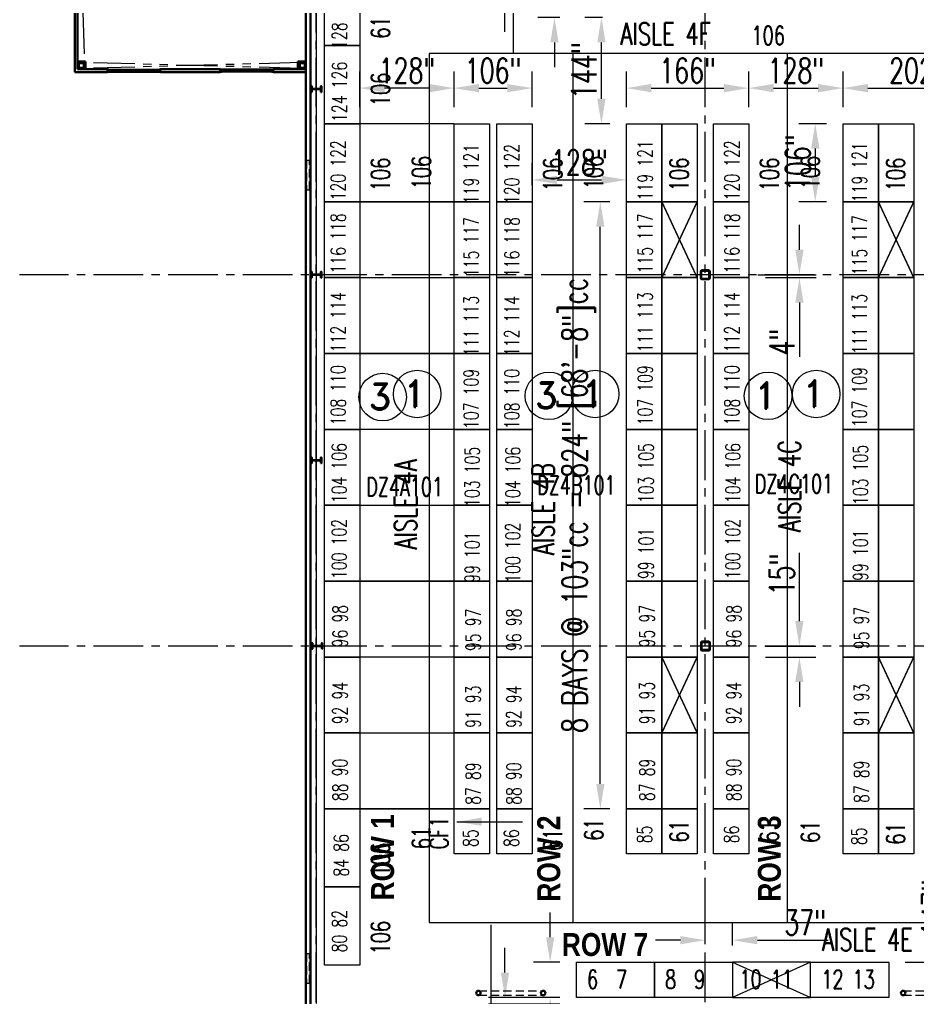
# Model space of a CAD drawing. Header units: inches. Extents: x -1028 to 37906, y -2339 to 19896.
# Drawn here: x 1014 to 2233, y 2025 to 3352 of the extents above; entities that cross this region are included whole.
import ezdxf
from ezdxf.enums import TextEntityAlignment as Align

# ---------------------------------------------------------------- set-up
doc = ezdxf.new("R2010")
doc.units = ezdxf.units.IN
doc.header["$LTSCALE"] = 90
doc.header["$MEASUREMENT"] = 0
for name, pattern in [('CENTER2', [1.125, 0.75, -0.125, 0.125, -0.125]), ('HIDDEN', [0.375, 0.25, -0.125]), ('HIDDEN2', [0.1875, 0.125, -0.0625]), ('PHANTOM2', [1.25, 0.625, -0.125, 0.125, -0.125, 0.125, -0.125])]:
    doc.linetypes.add(name, pattern=pattern)
for name, color, linetype in [('FDIM', 2, 'Continuous'), ('HIDDENL', 94, 'HIDDEN'), ('RACKING', 5, 'Continuous'), ('TXT06', 7, 'Continuous')]:
    doc.layers.add(name, color=color, linetype=linetype)
for name, color, linetype, lineweight in [('X02461AFP1$0$UCB', 1, 'Continuous', 25), ('X02461AFP1$0$UCENTER', 9, 'CENTER2', 13), ('X02461AFP1$0$UCOLS', 6, 'Continuous', 40), ('X02461AFP1$0$UFACCESS', 2, 'HIDDEN2', 25), ('X02461AFP1$0$UGP1', 6, 'Continuous', 40), ('X02461AFP1$0$UGP2', 2, 'HIDDEN2', 25), ('X02461AFP1$0$UWI1', 6, 'Continuous', 40), ('X02461AFP1$0$UWIN_GL', 2, 'Continuous', 25), ('X02461AFP1$0$UWINJ', 4, 'Continuous', 25), ('X02461AFP1$0$UWS1', 6, 'Continuous', 40), ('X02461AFP1$0$UXBRACE', 2, 'PHANTOM2', 25)]:
    doc.layers.add(name, color=color, linetype=linetype, lineweight=lineweight)
doc.styles.add('2thirds', font='romans.shx', dxfattribs={"width": 0.7})
doc.styles.add('TXT06', font='ROMAND', dxfattribs={"bigfont": 'SPECIAL'})
doc.styles.add('TXT10', font='ROMANS', dxfattribs={"bigfont": 'SPECIAL'})
doc.dimstyles.new('2tfrac16', dxfattribs={"dimscale": 360, "dimtxt": 0.0938, "dimasz": 0.0938, "dimexe": 0.0625, "dimexo": 0.0625, "dimgap": 0.01, "dimtad": 1, "dimdec": 4, "dimzin": 1, "dimdsep": 46, "dimlunit": 5, "dimtxsty": '2thirds', "dimcen": 0.09, "dimclrd": 256, "dimclre": 256, "dimclrt": 256, "dimadec": 0, "dimazin": 0, "dimtfac": 0.75, "dimtdec": 4, "dimtofl": 0, "dimtmove": 0, "dimatfit": 0, "dimfxl": 1, "dimfrac": 2, "dimtolj": 1, "dimtzin": 0, "dimarcsym": 0})
doc.dimstyles.new('Copy of 2tfrac16 FEET', dxfattribs={"dimscale": 360, "dimtxt": 0.0938, "dimasz": 0.0938, "dimexe": 0.0625, "dimexo": 0.0625, "dimgap": 0.01, "dimtad": 1, "dimdec": 4, "dimzin": 1, "dimdsep": 46, "dimlunit": 5, "dimtxsty": '2thirds', "dimcen": 0.09, "dimclrd": 256, "dimclre": 256, "dimclrt": 256, "dimadec": 0, "dimazin": 0, "dimtfac": 0.75, "dimtdec": 4, "dimtofl": 0, "dimtmove": 0, "dimatfit": 0, "dimfxl": 1, "dimfrac": 2, "dimtolj": 1, "dimtzin": 0, "dimarcsym": 0})

# ---------------------------------------------------------------- blocks, each defined once
blk = doc.blocks.new('*D111')
at = {"layer": 'Defpoints', "color": 0}
for p in [(1770, 2025), (2194, 2025), (1770, 1738.3)]:
    blk.add_point(p, dxfattribs=at)
at = {"layer": 'FDIM', "lineweight": -2}
for p, q in [((1770, 2002.5), (1770, 1715.8)), ((2194, 2002.5), (2194, 1715.8)), ((2160.2, 1738.3), (1803.7, 1738.3))]:
    blk.add_line(p, q, dxfattribs=at)
at = {"layer": 'FDIM'}
for points in [[(1803.7, 1743.9), (1803.7, 1732.6), (1770, 1738.3)], [(2160.2, 1743.9), (2160.2, 1732.6), (2194, 1738.3)]]:
    blk.add_solid(points, dxfattribs=at)
at = {"layer": 'FDIM', "insert": (1982, 1824.7), "char_height": 33.768, "attachment_point": 5, "style": '2thirds'}
blk.add_mtext('\\A1;3 BAYS @ 106"cc +\\P1 TUNNEL @ 106"cc\\P= 424"cc', dxfattribs=at)
blk = doc.blocks.new('*D162')
at = {"layer": 'Defpoints', "color": 0}
for p in [(2334, 3259.3), (2132, 3211), (2334, 3211)]:
    blk.add_point(p, dxfattribs=at)
at = {"layer": 'FDIM', "lineweight": -2}
for p, q in [((2132, 3233.5), (2132, 3281.8)), ((2334, 3233.5), (2334, 3281.8)), ((2165.7, 3259.3), (2300.2, 3259.3))]:
    blk.add_line(p, q, dxfattribs=at)
at = {"layer": 'FDIM'}
for points in [[(2165.7, 3264.9), (2165.7, 3253.6), (2132, 3259.3)], [(2300.2, 3264.9), (2300.2, 3253.6), (2334, 3259.3)]]:
    blk.add_solid(points, dxfattribs=at)
at = {"layer": 'FDIM', "insert": (2233, 3283), "char_height": 33.77, "attachment_point": 5, "style": '2thirds'}
blk.add_mtext('\\A1;202"', dxfattribs=at)
blk = doc.blocks.new('*D161')
at = {"layer": 'Defpoints', "color": 0}
for p in [(2132, 3259.3), (2004, 3211), (2132, 3211)]:
    blk.add_point(p, dxfattribs=at)
at = {"layer": 'FDIM', "lineweight": -2}
for p, q in [((2004, 3233.5), (2004, 3281.8)), ((2132, 3233.5), (2132, 3281.8)), ((2037.7, 3259.3), (2098.2, 3259.3))]:
    blk.add_line(p, q, dxfattribs=at)
at = {"layer": 'FDIM'}
for points in [[(2037.7, 3264.9), (2037.7, 3253.6), (2004, 3259.3)], [(2098.2, 3264.9), (2098.2, 3253.6), (2132, 3259.3)]]:
    blk.add_solid(points, dxfattribs=at)
at = {"layer": 'FDIM', "insert": (2068, 3283), "char_height": 33.77, "attachment_point": 5, "style": '2thirds'}
blk.add_mtext('\\A1;128"', dxfattribs=at)
blk = doc.blocks.new('*D160')
at = {"layer": 'Defpoints', "color": 0}
for p in [(1476, 3259.3), (1476, 3211), (1604, 3211)]:
    blk.add_point(p, dxfattribs=at)
at = {"layer": 'FDIM', "lineweight": -2}
for p, q in [((1476, 3233.5), (1476, 3281.8)), ((1604, 3233.5), (1604, 3281.8)), ((1570.2, 3259.3), (1509.7, 3259.3))]:
    blk.add_line(p, q, dxfattribs=at)
at = {"layer": 'FDIM'}
for points in [[(1509.7, 3264.9), (1509.7, 3253.6), (1476, 3259.3)], [(1570.2, 3264.9), (1570.2, 3253.6), (1604, 3259.3)]]:
    blk.add_solid(points, dxfattribs=at)
at = {"layer": 'FDIM', "insert": (1540, 3283), "char_height": 33.77, "attachment_point": 5, "style": '2thirds'}
blk.add_mtext('\\A1;128"', dxfattribs=at)
blk = doc.blocks.new('*D159')
at = {"layer": 'Defpoints', "color": 0}
for p in [(1710, 3259.3), (1604, 3211), (1710, 3211)]:
    blk.add_point(p, dxfattribs=at)
at = {"layer": 'FDIM', "lineweight": -2}
for p, q in [((1604, 3233.5), (1604, 3281.8)), ((1710, 3233.5), (1710, 3281.8)), ((1637.7, 3259.3), (1676.2, 3259.3))]:
    blk.add_line(p, q, dxfattribs=at)
at = {"layer": 'FDIM'}
for points in [[(1637.7, 3264.9), (1637.7, 3253.6), (1604, 3259.3)], [(1676.2, 3264.9), (1676.2, 3253.6), (1710, 3259.3)]]:
    blk.add_solid(points, dxfattribs=at)
at = {"layer": 'FDIM', "insert": (1657, 3283), "char_height": 33.77, "attachment_point": 5, "style": '2thirds'}
blk.add_mtext('\\A1;106"', dxfattribs=at)
blk = doc.blocks.new('*D158')
at = {"layer": 'Defpoints', "color": 0}
for p in [(2004, 3259.3), (1838, 3211), (2004, 3211)]:
    blk.add_point(p, dxfattribs=at)
at = {"layer": 'FDIM', "lineweight": -2}
for p, q in [((1838, 3233.5), (1838, 3281.8)), ((2004, 3233.5), (2004, 3281.8)), ((1871.7, 3259.3), (1970.2, 3259.3))]:
    blk.add_line(p, q, dxfattribs=at)
at = {"layer": 'FDIM'}
for points in [[(1871.7, 3264.9), (1871.7, 3253.6), (1838, 3259.3)], [(1970.2, 3264.9), (1970.2, 3253.6), (2004, 3259.3)]]:
    blk.add_solid(points, dxfattribs=at)
at = {"layer": 'FDIM', "insert": (1921, 3283), "char_height": 33.77, "attachment_point": 5, "style": '2thirds'}
blk.add_mtext('\\A1;166"', dxfattribs=at)
blk = doc.blocks.new('*D157')
at = {"layer": 'Defpoints', "color": 0}
for p in [(2132, 3211), (2094.3, 3105), (2132, 3105)]:
    blk.add_point(p, dxfattribs=at)
at = {"layer": 'FDIM', "lineweight": -2}
for p, q in [((2109.5, 3211), (2071.8, 3211)), ((2094.3, 3177.2), (2094.3, 3138.8)), ((2109.5, 3105), (2071.8, 3105))]:
    blk.add_line(p, q, dxfattribs=at)
at = {"layer": 'FDIM'}
for points in [[(2088.7, 3177.2), (2100, 3177.2), (2094.3, 3211)], [(2088.7, 3138.8), (2100, 3138.8), (2094.3, 3105)]]:
    blk.add_solid(points, dxfattribs=at)
at = {"layer": 'FDIM', "insert": (2070.6, 3158), "char_height": 33.77, "attachment_point": 5, "rotation": 90, "style": '2thirds'}
blk.add_mtext('\\A1;106"', dxfattribs=at)
blk = doc.blocks.new('BAY')
blk.add_lwpolyline([(1, 1), (1, 0), (0, 0), (0, 1)], close=True)
blk = doc.blocks.new('*D166')
at = {"layer": 'Defpoints', "color": 0}
for p in [(2279.3, 2220), (2334, 2220), (2194, 2073)]:
    blk.add_point(p, dxfattribs=at)
at = {"layer": 'FDIM', "lineweight": -2}
for p, q in [((2311.5, 2220), (2256.8, 2220)), ((2279.3, 2106.7), (2279.3, 2186.2)), ((2216.5, 2073), (2301.8, 2073))]:
    blk.add_line(p, q, dxfattribs=at)
at = {"layer": 'FDIM'}
for points in [[(2273.7, 2186.2), (2285, 2186.2), (2279.3, 2220)], [(2273.7, 2106.7), (2285, 2106.7), (2279.3, 2073)]]:
    blk.add_solid(points, dxfattribs=at)
at = {"layer": 'FDIM', "insert": (2255.6, 2146.5), "char_height": 33.77, "attachment_point": 5, "rotation": 90, "style": '2thirds'}
blk.add_mtext('\\A1;147"', dxfattribs=at)
blk = doc.blocks.new('*D165')
at = {"layer": 'Defpoints', "color": 0}
for p in [(1982, 2102.7), (1945, 2077.4), (1982, 2073)]:
    blk.add_point(p, dxfattribs=at)
at = {"layer": 'FDIM', "lineweight": -2}
for p, q in [((1945, 2099.9), (1945, 2125.2)), ((1982, 2095.5), (1982, 2125.2)), ((1911.2, 2102.7), (1877.4, 2102.7)), ((2015.7, 2102.7), (2111.9, 2102.7))]:
    blk.add_line(p, q, dxfattribs=at)
at = {"layer": 'FDIM'}
for points in [[(1911.2, 2108.3), (1911.2, 2097.1), (1945, 2102.7)], [(2015.7, 2108.3), (2015.7, 2097.1), (1982, 2102.7)]]:
    blk.add_solid(points, dxfattribs=at)
at = {"layer": 'FDIM', "insert": (2080.7, 2126.4), "char_height": 33.77, "attachment_point": 5, "style": '2thirds'}
blk.add_mtext('\\A1;37"', dxfattribs=at)
blk = doc.blocks.new('*D164')
at = {"layer": 'Defpoints', "color": 0}
for p in [(1770, 2073), (1734.4, 2025), (1770, 2025)]:
    blk.add_point(p, dxfattribs=at)
at = {"layer": 'FDIM', "lineweight": -2}
for p, q in [((1734.4, 2106.7), (1734.4, 2140.5)), ((1747.5, 2073), (1711.9, 2073)), ((1747.5, 2025), (1711.9, 2025)), ((1734.4, 1991.2), (1734.4, 1895.1))]:
    blk.add_line(p, q, dxfattribs=at)
at = {"layer": 'FDIM'}
for points in [[(1728.8, 2106.7), (1740, 2106.7), (1734.4, 2073)], [(1728.8, 1991.2), (1740, 1991.2), (1734.4, 2025)]]:
    blk.add_solid(points, dxfattribs=at)
at = {"layer": 'FDIM', "insert": (1710.7, 1926.3), "char_height": 33.77, "attachment_point": 5, "rotation": 90, "style": '2thirds'}
blk.add_mtext('\\A1;48"', dxfattribs=at)
blk = doc.blocks.new('*D163')
at = {"layer": 'Defpoints', "color": 0}
for p in [(1770, 2025), (1673.1, 2016), (1770, 2016)]:
    blk.add_point(p, dxfattribs=at)
at = {"layer": 'FDIM', "lineweight": -2}
for p, q in [((1673.1, 2058.7), (1673.1, 2092.5)), ((1747.5, 2025), (1650.6, 2025)), ((1747.5, 2016), (1650.6, 2016)), ((1673.1, 1982.2), (1673.1, 1908.6))]:
    blk.add_line(p, q, dxfattribs=at)
at = {"layer": 'FDIM'}
for points in [[(1667.5, 2058.7), (1678.7, 2058.7), (1673.1, 2025)], [(1667.5, 1982.2), (1678.7, 1982.2), (1673.1, 2016)]]:
    blk.add_solid(points, dxfattribs=at)
at = {"layer": 'FDIM', "insert": (1649.4, 1928.5), "char_height": 33.77, "attachment_point": 5, "rotation": 90, "style": '2thirds'}
blk.add_mtext('\\A1;9"', dxfattribs=at)
blk = doc.blocks.new('TUNN')
for p, q in [((0, 0), (1, 1)), ((1, 0), (0, 1))]:
    blk.add_line(p, q)
blk.add_lwpolyline([(1, 0), (0, 0), (0, 1), (1, 1)], close=True)
blk = doc.blocks.new('*D167')
at = {"layer": 'Defpoints', "color": 0}
for p in [(2004, 2502), (2072.7, 2502), (2004, 2487)]:
    blk.add_point(p, dxfattribs=at)
at = {"layer": 'FDIM', "lineweight": -2}
for p, q in [((2072.7, 2535.8), (2072.7, 2628.5)), ((2026.5, 2502), (2095.2, 2502)), ((2026.5, 2487), (2095.2, 2487)), ((2072.7, 2453.2), (2072.7, 2419.5))]:
    blk.add_line(p, q, dxfattribs=at)
at = {"layer": 'FDIM'}
for points in [[(2067.1, 2535.8), (2078.3, 2535.8), (2072.7, 2502)], [(2067.1, 2453.2), (2078.3, 2453.2), (2072.7, 2487)]]:
    blk.add_solid(points, dxfattribs=at)
at = {"layer": 'FDIM', "insert": (2049, 2599), "char_height": 33.77, "attachment_point": 5, "rotation": 90, "style": '2thirds'}
blk.add_mtext('\\A1;15"', dxfattribs=at)
blk = doc.blocks.new('*D171')
at = {"layer": 'Defpoints', "color": 0}
for p in [(1740.2, 3403), (1770, 3403), (1770, 3355)]:
    blk.add_point(p, dxfattribs=at)
at = {"layer": 'FDIM', "lineweight": -2}
for p, q in [((1740.2, 3436.8), (1740.2, 3532.9)), ((1747.5, 3403), (1717.7, 3403)), ((1747.5, 3355), (1717.7, 3355)), ((1740.2, 3321.2), (1740.2, 3287.5))]:
    blk.add_line(p, q, dxfattribs=at)
at = {"layer": 'FDIM'}
for points in [[(1734.6, 3436.8), (1745.9, 3436.8), (1740.2, 3403)], [(1734.6, 3321.2), (1745.9, 3321.2), (1740.2, 3355)]]:
    blk.add_solid(points, dxfattribs=at)
at = {"layer": 'FDIM', "insert": (1716.5, 3501.7), "char_height": 33.77, "attachment_point": 5, "rotation": 90, "style": '2thirds'}
blk.add_mtext('\\A1;48"', dxfattribs=at)
blk = doc.blocks.new('*D172')
at = {"layer": 'Defpoints', "color": 0}
for p in [(1672.5, 3412), (1770, 3412), (1770, 3403)]:
    blk.add_point(p, dxfattribs=at)
at = {"layer": 'FDIM', "lineweight": -2}
for p, q in [((1672.5, 3445.8), (1672.5, 3519.4)), ((1747.5, 3412), (1650, 3412)), ((1747.5, 3403), (1650, 3403)), ((1672.5, 3369.2), (1672.5, 3335.5))]:
    blk.add_line(p, q, dxfattribs=at)
at = {"layer": 'FDIM'}
for points in [[(1666.9, 3445.8), (1678.2, 3445.8), (1672.5, 3412)], [(1666.9, 3369.2), (1678.2, 3369.2), (1672.5, 3403)]]:
    blk.add_solid(points, dxfattribs=at)
at = {"layer": 'FDIM', "insert": (1648.8, 3499.4), "char_height": 33.77, "attachment_point": 5, "rotation": 90, "style": '2thirds'}
blk.add_mtext('\\A1;9"', dxfattribs=at)
blk = doc.blocks.new('*D175')
at = {"layer": 'Defpoints', "color": 0}
for p in [(1838, 3134.7), (1710, 3105), (1838, 3105)]:
    blk.add_point(p, dxfattribs=at)
at = {"layer": 'FDIM', "lineweight": -2}
for p, q in [((1710, 3127.5), (1710, 3157.2)), ((1838, 3127.5), (1838, 3157.2)), ((1743.7, 3134.7), (1804.2, 3134.7))]:
    blk.add_line(p, q, dxfattribs=at)
at = {"layer": 'FDIM'}
for points in [[(1743.7, 3140.3), (1743.7, 3129.1), (1710, 3134.7)], [(1804.2, 3140.3), (1804.2, 3129.1), (1838, 3134.7)]]:
    blk.add_solid(points, dxfattribs=at)
at = {"layer": 'FDIM', "insert": (1774, 3158.4), "char_height": 33.77, "attachment_point": 5, "style": '2thirds'}
blk.add_mtext('\\A1;128"', dxfattribs=at)
blk = doc.blocks.new('*D176')
at = {"layer": 'Defpoints', "color": 0}
for p in [(1804, 3355), (1828, 3355), (1838, 3211)]:
    blk.add_point(p, dxfattribs=at)
at = {"layer": 'FDIM', "lineweight": -2}
for p, q in [((1805.5, 3355), (1781.5, 3355)), ((1804, 3244.8), (1804, 3321.2)), ((1815.5, 3211), (1781.5, 3211))]:
    blk.add_line(p, q, dxfattribs=at)
at = {"layer": 'FDIM'}
for points in [[(1798.3, 3321.2), (1809.6, 3321.2), (1804, 3355)], [(1798.3, 3244.8), (1809.6, 3244.8), (1804, 3211)]]:
    blk.add_solid(points, dxfattribs=at)
at = {"layer": 'FDIM', "insert": (1780.3, 3283), "char_height": 33.77, "attachment_point": 5, "rotation": 90, "style": '2thirds'}
blk.add_mtext('\\A1;144"', dxfattribs=at)
blk = doc.blocks.new('*D179')
at = {"layer": 'Defpoints', "color": 0}
for p in [(1993.6, 3006), (2004, 3002), (2072.8, 3002)]:
    blk.add_point(p, dxfattribs=at)
at = {"layer": 'FDIM', "lineweight": -2}
for p, q in [((2072.8, 3039.8), (2072.8, 3073.5)), ((2016.1, 3006), (2095.3, 3006)), ((2026.5, 3002), (2095.3, 3002)), ((2072.8, 2968.2), (2072.8, 2894.6))]:
    blk.add_line(p, q, dxfattribs=at)
at = {"layer": 'FDIM'}
for points in [[(2067.2, 3039.8), (2078.4, 3039.8), (2072.8, 3006)], [(2067.2, 2968.2), (2078.4, 2968.2), (2072.8, 3002)]]:
    blk.add_solid(points, dxfattribs=at)
at = {"layer": 'FDIM', "insert": (2049.1, 2914.5), "char_height": 33.77, "attachment_point": 5, "rotation": 90, "style": '2thirds'}
blk.add_mtext('\\A1;4"', dxfattribs=at)
blk = doc.blocks.new('*D181')
at = {"layer": 'Defpoints', "color": 0}
for p in [(1802.5, 3105), (1838, 3105), (1838, 2281)]:
    blk.add_point(p, dxfattribs=at)
at = {"layer": 'FDIM', "lineweight": -2}
for p, q in [((1815.5, 3105), (1780, 3105)), ((1802.5, 2314.8), (1802.5, 3071.2)), ((1815.5, 2281), (1780, 2281))]:
    blk.add_line(p, q, dxfattribs=at)
at = {"layer": 'FDIM'}
for points in [[(1796.9, 3071.2), (1808.1, 3071.2), (1802.5, 3105)], [(1796.9, 2314.8), (1808.1, 2314.8), (1802.5, 2281)]]:
    blk.add_solid(points, dxfattribs=at)
at = {"layer": 'FDIM', "insert": (1773.2, 2693), "char_height": 33.768, "attachment_point": 5, "rotation": 90, "style": '2thirds'}
blk.add_mtext('\\A1;8 BAYS @ 103"cc = 824" [68\'-8"]cc', dxfattribs=at)

msp = doc.modelspace()

# ---------------------------------------------------------------- linework, layer by layer
for p, q in [((1684.443463, 3306.098676), (1684.443463, 3552.396728)), ((2394.518892, 3306.115709), (1570.329011, 3306.115709)), ((1570.329011, 3306.115709), (1570.329011, 2127.62856)), ((1765.166125, 3305.815404), (1765.166125, 2126.88876)), ((2056.198414, 3305.739437), (2056.198414, 2126.88876)), ((1570.329011, 2127.62856), (1570.329011, 2126.88876)), ((1570.329011, 2126.88876), (2683.081725, 2126.88876)), ((1783.588948, 2127.316058), (1783.588948, 2127.316058)), ((1653.963695, 2123.625436), (1653.963695, -246.877954))]:
    msp.add_line(p, q)
at = {"layer": 'FDIM'}
for centre in [(1507.009341, 2839.858496), (1553.878371, 2844.041183), (1732.759971, 2841.531766), (1795.564083, 2844.041183), (2030.260414, 2841.531766), (2095.570781, 2844.041183)]:
    msp.add_circle(centre, 32.275812, dxfattribs=at)
at = {"layer": 'HIDDENL', "const_width": 2}
for points in [[(1603.978386, 3210.994952), (1475.978386, 3210.994952)], [(1603.978386, 3104.994952), (1475.978386, 3104.994952)], [(1885.978386, 3001.994952), (1933.978386, 3104.994952)], [(1885.978386, 3104.994952), (1933.978386, 3001.994952)], [(2179.978386, 3104.994952), (2227.978386, 3001.994952)], [(2179.978386, 3001.994952), (2227.978386, 3104.994952)], [(1603.978386, 3001.994952), (1475.978386, 3001.994952)], [(1603.978386, 2898.994952), (1475.978386, 2898.994952)], [(1603.978386, 2795.994952), (1475.978386, 2795.994952)], [(1603.978386, 2692.994952), (1475.978386, 2692.994952)], [(1603.978386, 2589.994952), (1475.978386, 2589.994952)], [(1603.978386, 2486.994952), (1475.978386, 2486.994952)], [(1885.978386, 2486.994952), (1933.978386, 2383.994952)], [(1885.978386, 2383.994952), (1933.978386, 2486.994952)], [(2179.978386, 2486.994952), (2227.978386, 2383.994952)], [(2179.978386, 2383.994952), (2227.978386, 2486.994952)], [(1603.978386, 2383.994952), (1475.978386, 2383.994952)], [(1603.978386, 2280.994952), (1475.978386, 2280.994952)]]:
    msp.add_lwpolyline(points, dxfattribs=at)
at = {"layer": 'X02461AFP1$0$UCB'}
for p, q in [((1416.978386, 3442.72882), (1416.978386, 2016.976874)), ((1416.978386, 3399.743291), (1416.978386, 3293.981311))]:
    msp.add_line(p, q, dxfattribs=at)
at = {"layer": 'X02461AFP1$0$UCENTER'}
for p, q in [((1416.978386, -1727.709065), (1416.978386, 4853.515788)), ((1944.978386, -1727.709065), (1944.978386, 4853.515788)), ((7358.264777, 3005.985913), (1014.154905, 3005.985913)), ((7358.264777, 2501.985913), (1014.154905, 2501.985913))]:
    msp.add_line(p, q, dxfattribs=at)
at = {"layer": 'X02461AFP1$0$UCOLS'}
for points in [[(1100.739637, 3293.981311, -0.4142135624), (1101.989637, 3292.731311), (1101.989637, 3287.231311, -0.4142135624), (1100.739637, 3285.981311), (1095.239637, 3285.981311, -0.4142135624), (1093.989637, 3287.231311), (1093.989637, 3292.731311, -0.4142135624), (1095.239637, 3293.981311)], [(1100.739637, 3293.356311, -0.4142135624), (1101.364637, 3292.731311), (1101.364637, 3287.231311, -0.4142135624), (1100.739637, 3286.606311), (1095.239637, 3286.606311, -0.4142135624), (1094.614637, 3287.231311), (1094.614637, 3292.731311, -0.4142135624), (1095.239637, 3293.356311)], [(1400.728386, 3293.981311, -0.4142135624), (1401.978386, 3292.731311), (1401.978386, 3287.231311, -0.4142135624), (1400.728386, 3285.981311), (1395.228386, 3285.981311, -0.4142135624), (1393.978386, 3287.231311), (1393.978386, 3292.731311, -0.4142135624), (1395.228386, 3293.981311)], [(1400.728386, 3293.356311, -0.4142135624), (1401.353386, 3292.731311), (1401.353386, 3287.231311, -0.4142135624), (1400.728386, 3286.606311), (1395.228386, 3286.606311, -0.4142135624), (1394.603386, 3287.231311), (1394.603386, 3292.731311, -0.4142135624), (1395.228386, 3293.356311)], [(1423.278386, 3253.988413), (1423.808386, 3253.988413), (1423.808386, 3261.983413), (1423.278386, 3261.983413), (1423.278386, 3258.920913, -0.4142135624), (1422.495886, 3258.138413), (1411.460886, 3258.138413, -0.4142135624), (1410.678386, 3258.920913), (1410.678386, 3261.983413), (1410.148386, 3261.983413), (1410.148386, 3253.988413), (1410.678386, 3253.988413), (1410.678386, 3257.050913, -0.4142135624), (1411.460886, 3257.833413), (1422.495886, 3257.833413, -0.4142135624), (1423.278386, 3257.050913)], [(1423.278386, 3001.988413), (1423.808386, 3001.988413), (1423.808386, 3009.983413), (1423.278386, 3009.983413), (1423.278386, 3006.920913, -0.4142135624), (1422.495886, 3006.138413), (1411.460886, 3006.138413, -0.4142135624), (1410.678386, 3006.920913), (1410.678386, 3009.983413), (1410.148386, 3009.983413), (1410.148386, 3001.988413), (1410.678386, 3001.988413), (1410.678386, 3005.050913, -0.4142135624), (1411.460886, 3005.833413), (1422.495886, 3005.833413, -0.4142135624), (1423.278386, 3005.050913)], [(1938.978386, 3001.235913, 0.4142135624), (1940.228386, 2999.985913), (1949.728386, 2999.985913, 0.4142135624), (1950.978386, 3001.235913), (1950.978386, 3010.735913, 0.4142135624), (1949.728386, 3011.985913), (1940.228386, 3011.985913, 0.4142135624), (1938.978386, 3010.735913)], [(1939.603386, 3001.235913, 0.4142135624), (1940.228386, 3000.610913), (1949.728386, 3000.610913, 0.4142135624), (1950.353386, 3001.235913), (1950.353386, 3010.735913, 0.4142135624), (1949.728386, 3011.360913), (1940.228386, 3011.360913, 0.4142135624), (1939.603386, 3010.735913)], [(1423.278386, 2749.988413), (1423.808386, 2749.988413), (1423.808386, 2757.983413), (1423.278386, 2757.983413), (1423.278386, 2754.920913, -0.4142135624), (1422.495886, 2754.138413), (1411.460886, 2754.138413, -0.4142135624), (1410.678386, 2754.920913), (1410.678386, 2757.983413), (1410.148386, 2757.983413), (1410.148386, 2749.988413), (1410.678386, 2749.988413), (1410.678386, 2753.050913, -0.4142135624), (1411.460886, 2753.833413), (1422.495886, 2753.833413, -0.4142135624), (1423.278386, 2753.050913)], [(1424.278386, 2497.988413), (1424.808386, 2497.988413), (1424.808386, 2505.983413), (1424.278386, 2505.983413), (1424.278386, 2502.920913, -0.4142135624), (1423.495886, 2502.138413), (1412.460886, 2502.138413, -0.4142135624), (1411.678386, 2502.920913), (1411.678386, 2505.983413), (1411.148386, 2505.983413), (1411.148386, 2497.988413), (1411.678386, 2497.988413), (1411.678386, 2501.050913, -0.4142135624), (1412.460886, 2501.833413), (1423.495886, 2501.833413, -0.4142135624), (1424.278386, 2501.050913)], [(1939.243504, 2497.235913, 0.4142135624), (1940.493504, 2495.985913), (1949.993504, 2495.985913, 0.4142135624), (1951.243504, 2497.235913), (1951.243504, 2506.735913, 0.4142135624), (1949.993504, 2507.985913), (1940.493504, 2507.985913, 0.4142135624), (1939.243504, 2506.735913)], [(1939.868504, 2497.235913, 0.4142135624), (1940.493504, 2496.610913), (1949.993504, 2496.610913, 0.4142135624), (1950.618504, 2497.235913), (1950.618504, 2506.735913, 0.4142135624), (1949.993504, 2507.360913), (1940.493504, 2507.360913, 0.4142135624), (1939.868504, 2506.735913)]]:
    msp.add_lwpolyline(points, format="xyb", close=True, dxfattribs=at)
at = {"layer": 'X02461AFP1$0$UFACCESS'}
for points in [[(1407.854489, 3121.20432), (1407.854489, 3161.20432), (1403.854489, 3161.20432), (1403.854489, 3121.20432)], [(1407.854489, 2044.298762), (1407.854489, 2084.298762), (1403.854489, 2084.298762), (1403.854489, 2044.298762)]]:
    msp.add_lwpolyline(points, close=True, dxfattribs=at)
at = {"layer": 'X02461AFP1$0$UGP1'}
for centre in [(1636.978386, 2030.97687), (1724.978386, 2030.97687), (2213.603386, 2030.97687)]:
    msp.add_circle(centre, 3, dxfattribs=at)
at = {"layer": 'X02461AFP1$0$UGP2'}
for p, q in [((1636.978386, 2033.97687), (1724.978386, 2033.97687)), ((2213.603386, 2033.97687), (2301.603386, 2033.97687)), ((1636.978386, 2027.97687), (1724.978386, 2027.97687)), ((2213.603386, 2027.97687), (2301.603386, 2027.97687))]:
    msp.add_line(p, q, dxfattribs=at)
at = {"layer": 'X02461AFP1$0$UWI1'}
for p, q in [((1402.978386, 3454.728871), (1402.978386, 3301.716495)), ((1408.978386, 3422.985913), (1408.978386, 2008.976874)), ((1088.989637, 3400.977996), (1088.989637, 3280.985913)), ((1092.989637, 3400.978063), (1092.989637, 3284.985913)), ((1402.978386, -82.644943), (1402.978386, 3339.743265)), ((1088.989635, 3280.985913), (1133.489636, 3280.985913)), ((1092.989635, 3284.985913), (1133.489636, 3284.985913)), ((1133.489636, 3284.985913), (1133.489636, 3280.985913)), ((1205.489636, 3284.985913), (1286.489637, 3284.985913)), ((1205.489636, 3284.985913), (1205.489636, 3280.985913)), ((1205.489636, 3280.985913), (1286.489637, 3280.985913)), ((1286.489637, 3284.985913), (1286.489637, 3280.985913)), ((1358.489637, 3284.985913), (1402.978386, 3284.985913)), ((1358.489637, 3284.985913), (1358.489637, 3280.985913)), ((1358.489637, 3280.985913), (1402.978386, 3280.985913))]:
    msp.add_line(p, q, dxfattribs=at)
at = {"layer": 'X02461AFP1$0$UWIN_GL'}
for p, q in [((1203.239636, 3282.860914), (1135.73961, 3282.860912)), ((1135.73961, 3282.860912), (1135.73961, 3282.485912)), ((1135.73961, 3282.485912), (1203.239636, 3282.485914)), ((1203.239636, 3282.860914), (1203.239636, 3282.485914)), ((1288.739637, 3282.860914), (1288.739637, 3282.485914)), ((1288.739637, 3282.860914), (1356.239663, 3282.860912)), ((1356.239663, 3282.485912), (1288.739637, 3282.485914)), ((1356.239663, 3282.860912), (1356.239663, 3282.485912))]:
    msp.add_line(p, q, dxfattribs=at)
at = {"layer": 'X02461AFP1$0$UWIN_GL', "color": 8, "lineweight": 13}
for p, q in [((1135.73961, 3282.798412), (1203.239636, 3282.798414)), ((1135.73961, 3282.548412), (1203.239636, 3282.548414)), ((1356.239663, 3282.798412), (1288.739637, 3282.798414)), ((1356.239663, 3282.548412), (1288.739637, 3282.548414))]:
    msp.add_line(p, q, dxfattribs=at)
at = {"layer": 'X02461AFP1$0$UWINJ'}
for p, q in [((1135.48961, 3284.985912), (1203.489636, 3284.985913)), ((1135.48961, 3284.110912), (1202.864636, 3284.110914)), ((1135.48961, 3281.860912), (1202.864636, 3281.860914)), ((1135.48961, 3280.985912), (1203.489636, 3280.985914)), ((1356.489663, 3284.985912), (1288.489637, 3284.985913)), ((1356.489663, 3280.985912), (1288.489637, 3280.985914)), ((1356.489663, 3284.110912), (1289.114637, 3284.110914)), ((1356.489663, 3281.860912), (1289.114637, 3281.860914))]:
    msp.add_line(p, q, dxfattribs=at)
for points in [[(1135.48961, 3282.485912), (1135.48961, 3282.860912), (1136.11461, 3282.860912), (1136.11461, 3284.110912), (1135.48961, 3284.110912), (1135.48961, 3284.985912), (1133.48961, 3284.985912), (1133.48961, 3284.448876), (1133.55211, 3284.448876), (1133.55211, 3284.923412), (1135.42711, 3284.923412), (1135.42711, 3284.048412), (1136.05211, 3284.048412), (1136.05211, 3282.923412), (1135.42711, 3282.923412), (1135.42711, 3281.048412), (1133.55211, 3281.048412), (1133.55211, 3281.522949), (1133.48961, 3281.522949), (1133.48961, 3280.985912), (1135.48961, 3280.985912), (1135.48961, 3281.860912), (1136.11461, 3281.860912), (1136.11461, 3282.485912)], [(1135.48961, 3282.423412), (1136.05211, 3282.423412), (1136.05211, 3281.923412), (1135.48961, 3281.923412)], [(1203.489636, 3282.485914), (1203.489636, 3282.860914), (1202.864636, 3282.860914), (1202.864636, 3284.110914), (1203.489636, 3284.110914), (1203.489636, 3284.985914), (1205.489636, 3284.985914), (1205.489636, 3284.448877), (1205.427136, 3284.448877), (1205.427136, 3284.923414), (1203.552136, 3284.923414), (1203.552136, 3284.048414), (1202.927136, 3284.048414), (1202.927136, 3282.923414), (1203.552136, 3282.923414), (1203.552136, 3281.048414), (1205.427136, 3281.048414), (1205.427136, 3281.52295), (1205.489636, 3281.52295), (1205.489636, 3280.985914), (1203.489636, 3280.985914), (1203.489636, 3281.860914), (1202.864636, 3281.860914), (1202.864636, 3282.485914)], [(1203.489636, 3282.423414), (1202.927136, 3282.423414), (1202.927136, 3281.923414), (1203.489636, 3281.923414)], [(1288.489637, 3282.485914), (1288.489637, 3282.860914), (1289.114637, 3282.860914), (1289.114637, 3284.110914), (1288.489637, 3284.110914), (1288.489637, 3284.985914), (1286.489637, 3284.985914), (1286.489637, 3284.448877), (1286.552137, 3284.448877), (1286.552137, 3284.923414), (1288.427137, 3284.923414), (1288.427137, 3284.048414), (1289.052137, 3284.048414), (1289.052137, 3282.923414), (1288.427137, 3282.923414), (1288.427137, 3281.048414), (1286.552137, 3281.048414), (1286.552137, 3281.52295), (1286.489637, 3281.52295), (1286.489637, 3280.985914), (1288.489637, 3280.985914), (1288.489637, 3281.860914), (1289.114637, 3281.860914), (1289.114637, 3282.485914)], [(1288.489637, 3282.423414), (1289.052137, 3282.423414), (1289.052137, 3281.923414), (1288.489637, 3281.923414)], [(1356.489663, 3282.485912), (1356.489663, 3282.860912), (1355.864663, 3282.860912), (1355.864663, 3284.110912), (1356.489663, 3284.110912), (1356.489663, 3284.985912), (1358.489663, 3284.985912), (1358.489663, 3284.448876), (1358.427163, 3284.448876), (1358.427163, 3284.923412), (1356.552163, 3284.923412), (1356.552163, 3284.048412), (1355.927163, 3284.048412), (1355.927163, 3282.923412), (1356.552163, 3282.923412), (1356.552163, 3281.048412), (1358.427163, 3281.048412), (1358.427163, 3281.522949), (1358.489663, 3281.522949), (1358.489663, 3280.985912), (1356.489663, 3280.985912), (1356.489663, 3281.860912), (1355.864663, 3281.860912), (1355.864663, 3282.485912)], [(1356.489663, 3282.423412), (1355.927163, 3282.423412), (1355.927163, 3281.923412), (1356.489663, 3281.923412)]]:
    msp.add_lwpolyline(points, close=True, dxfattribs=at)
at = {"layer": 'X02461AFP1$0$UWS1'}
for p, q in [((1092.989636, 3295.481311), (1103.489636, 3295.481311)), ((1092.989636, 3293.981311), (1101.989636, 3293.981311)), ((1101.989636, 3293.981311), (1101.989636, 3284.985913)), ((1103.489636, 3295.481311), (1103.489636, 3284.985913)), ((1391.978386, 3284.985913), (1391.978386, 3295.481311)), ((1402.978386, 3295.481311), (1391.978386, 3295.481311)), ((1393.478386, 3284.985913), (1393.478386, 3293.981311)), ((1402.978386, 3293.981311), (1393.478386, 3293.981311))]:
    msp.add_line(p, q, dxfattribs=at)
at = {"layer": 'X02461AFP1$0$UXBRACE'}
for p, q in [((1093.989636, 3587.124352), (1101.989636, 3295.401674)), ((1395.462314, 3293.981311), (1103.989636, 3285.981311)), ((1395.462314, 3285.981311), (1103.989636, 3293.981311))]:
    msp.add_line(p, q, dxfattribs=at)

# ---------------------------------------------------------------- block references
at = {"layer": 'RACKING', "xscale": 48, "zscale": 48}
for p, yscale in [((1427.978386, 3316.994952), 61), ((1427.978386, 3210.994952), 106), ((1427.978386, 3104.994952), 106), ((1603.978386, 3104.994952), 106), ((1661.978386, 3104.994952), 106), ((1837.978386, 3104.994952), 106), ((1885.978386, 3104.994952), 106), ((1955.978386, 3104.994952), 106), ((2131.978386, 3104.994952), 106), ((2179.978386, 3104.994952), 106), ((1427.978386, 3001.994952), 103), ((1603.978386, 3001.994952), 103), ((1661.978386, 3001.994952), 103), ((1837.978386, 3001.994952), 103), ((1885.978386, 3001.994952), 103), ((1955.978386, 3001.994952), 103), ((2131.978386, 3001.994952), 103), ((2179.978386, 3001.994952), 103), ((1427.978386, 2898.994952), 103), ((1603.978386, 2898.994952), 103), ((1661.978386, 2898.994952), 103), ((1837.978386, 2898.994952), 103), ((1885.978386, 2898.994952), 103), ((1955.978386, 2898.994952), 103), ((2131.978386, 2898.994952), 103), ((2179.978386, 2898.994952), 103), ((1427.978386, 2795.994952), 103), ((1603.978386, 2795.994952), 103), ((1661.978386, 2795.994952), 103), ((1837.978386, 2795.994952), 103), ((1885.978386, 2795.994952), 103), ((1955.978386, 2795.994952), 103), ((2131.978386, 2795.994952), 103), ((2179.978386, 2795.994952), 103), ((1427.978386, 2692.994952), 103), ((1603.978386, 2692.994952), 103), ((1661.978386, 2692.994952), 103), ((1837.978386, 2692.994952), 103), ((1885.978386, 2692.994952), 103), ((1955.978386, 2692.994952), 103), ((2131.978386, 2692.994952), 103), ((2179.978386, 2692.994952), 103), ((1427.978386, 2589.994952), 103), ((1603.978386, 2589.994952), 103), ((1661.978386, 2589.994952), 103), ((1837.978386, 2589.994952), 103), ((1885.978386, 2589.994952), 103), ((1955.978386, 2589.994952), 103), ((2131.978386, 2589.994952), 103), ((2179.978386, 2589.994952), 103), ((1427.978386, 2486.994952), 103), ((1603.978386, 2486.994952), 103), ((1661.978386, 2486.994952), 103), ((1837.978386, 2486.994952), 103), ((1885.978386, 2486.994952), 103), ((1955.978386, 2486.994952), 103), ((2131.978386, 2486.994952), 103), ((2179.978386, 2486.994952), 103), ((1427.978386, 2383.994952), 103), ((1603.978386, 2383.994952), 103), ((1661.978386, 2383.994952), 103), ((1837.978386, 2383.994952), 103), ((1885.978386, 2383.994952), 103), ((1955.978386, 2383.994952), 103), ((2131.978386, 2383.994952), 103), ((2179.978386, 2383.994952), 103), ((1427.978386, 2280.994952), 103), ((1603.978386, 2280.994952), 103), ((1661.978386, 2280.994952), 103), ((1837.978386, 2280.994952), 103), ((1885.978386, 2280.994952), 103), ((1955.978386, 2280.994952), 103), ((2131.978386, 2280.994952), 103), ((2179.978386, 2280.994952), 103), ((1427.978386, 2174.994952), 106), ((1603.978386, 2219.994952), 61), ((1661.978386, 2219.994952), 61), ((1837.978386, 2219.994952), 61), ((1885.978386, 2219.994952), 61), ((1955.978386, 2219.994952), 61), ((2131.978386, 2219.994952), 61), ((2179.978386, 2219.994952), 61), ((1427.978386, 2068.994952), 106)]:
    msp.add_blockref('BAY', p, dxfattribs=dict(at, yscale=yscale))
at = {"layer": 'RACKING'}
for name, p, xscale, yscale, zscale, rotation in [('BAY', (1769.978386, 2072.976874), 48, 106, 48, 270), ('BAY', (1875.978386, 2072.976874), 48, 106, 48, 270), ('TUNN', (1981.978386, 2072.976874), -106, 48, 106, 180), ('BAY', (2087.978386, 2072.976874), 48, 106, 48, 270)]:
    msp.add_blockref(name, p, dxfattribs=dict(at, xscale=xscale, yscale=yscale, zscale=zscale, rotation=rotation))

# ---------------------------------------------------------------- texts
at = {"attachment_point": 1}
for s, insert, char_height, width, style in [('DZ4C101', (2012.060706, 2734.625479), 25, 113.26176624, '2thirds'), ('DZ4A101', (1484.667989, 2730.554878), 25, 113.26176624, '2thirds'), ('DZ4B101', (1716.752751, 2732.823197), 25, 113.26176624, '2thirds'), ('{\\fArial Narrow|b1|i0|c0|p34;ROW 7}', (1750.389923, 2112.361423), 31.13403966, 133.49347474, 'TXT10')]:
    msp.add_mtext(s, dxfattribs=dict(at, insert=insert, char_height=char_height, width=width, style=style))
at = {"char_height": 31.13403966, "width": 133.49347474, "attachment_point": 1, "rotation": 90, "style": 'TXT10'}
for s, insert in [('{\\fArial Narrow|b1|i0|c0|p34;ROW 1}', (1491.359736, 2156.742191)), ('{\\fArial Narrow|b1|i0|c0|p34;ROW 2}', (1716.883303, 2155.068902)), ('{\\fArial Narrow|b1|i0|c0|p34;ROW 3}', (2016.356381, 2155.068902))]:
    msp.add_mtext(s, dxfattribs=dict(at, insert=insert))
at = {"layer": 'FDIM', "style": '2thirds', "width": 0.7}
for s, height, p in [('128', 20, (1458.277348, 3312.540654)), ('61', 25.2085466, (1516.704078, 3326.243818)), ('124 126', 20, (1458.277348, 3213.36209)), ('106', 25.2085466, (1516.704078, 3234.824256)), ('120 122', 20, (1456.573733, 3106.875196)), ('120 122', 20, (1991.238545, 3106.875196)), ('119 121', 20, (1637.305499, 3101.856325)), ('120 122', 20, (1692.529087, 3101.856325)), ('119 121', 20, (1873.260853, 3106.875196)), ('119 121', 20, (2164.439825, 3104.36576)), ('106', 25.2085466, (1516.704078, 3119.391834)), ('106', 25.2085466, (1572.216225, 3121.901251)), ('106', 25.2085466, (1750.704078, 3119.391834)), ('106', 25.2085466, (1806.216225, 3121.901251)), ('106', 25.2085466, (1921.990622, 3119.391834)), ('106', 25.2085466, (2044.704078, 3119.391834)), ('106', 25.2085466, (2100.216225, 3121.901251)), ('106', 25.2085466, (2215.990622, 3119.391834)), ('116 118', 20, (1456.573733, 3007.696631)), ('115 117', 20, (1637.305499, 3002.677761)), ('116 118', 20, (1692.529087, 3002.677761)), ('115 117', 20, (1873.260853, 3007.696631)), ('116 118', 20, (1991.238545, 3007.696631)), ('115 117', 20, (2164.439825, 3005.187196)), ('112 114', 20, (1456.573733, 2900.72685)), ('111 113', 20, (1637.305499, 2895.70798)), ('112 114', 20, (1692.529087, 2895.70798)), ('111 113', 20, (1873.260853, 2900.72685)), ('112 114', 20, (1991.238545, 2900.72685)), ('111 113', 20, (2164.439825, 2898.217415)), ('108 110', 20, (1456.573733, 2801.584115)), ('107 109', 20, (1873.260853, 2801.584115)), ('108 110', 20, (1991.238545, 2801.584115)), ('107 109', 20, (1637.305499, 2796.565245)), ('108 110', 20, (1692.529087, 2796.565245)), ('107 109', 20, (2164.439825, 2799.07468)), ('104 106', 20, (1457.860819, 2695.900917)), ('103 105', 20, (1874.547939, 2695.900917)), ('104 106', 20, (1992.525631, 2695.900917)), ('AISLE 4C', 30, (2074.319847, 2656.520056)), ('103 105', 20, (1638.592585, 2690.882047)), ('104 106', 20, (1693.816173, 2690.882047)), ('103 105', 20, (2165.726911, 2693.391482)), ('AISLE 4A', 30, (1553.22761, 2633.077771)), ('AISLE 4B', 30, (1739.978375, 2625.263675)), ('100 102', 20, (1457.860819, 2592.898412)), ('100 102', 20, (1992.525631, 2592.898412)), ('100 102', 20, (1693.816173, 2587.879542)), ('99 101', 20, (1874.547939, 2592.898412)), ('99 101', 20, (1638.592585, 2587.879542)), ('99 101', 20, (2165.726911, 2590.388977)), ('96 98', 20, (1459.147905, 2500.152786)), ('95 97', 20, (1639.879671, 2495.133916)), ('96 98', 20, (1695.10326, 2495.133916)), ('95 97', 20, (1875.835026, 2500.152786)), ('96 98', 20, (1993.812717, 2500.152786)), ('95 97', 20, (2167.013998, 2497.643351)), ('92 94', 20, (1459.147905, 2395.79202)), ('91 93', 20, (1639.879671, 2390.77315)), ('92 94', 20, (1695.10326, 2390.77315)), ('91 93', 20, (1875.835026, 2395.79202)), ('92 94', 20, (1993.812717, 2395.79202)), ('91 93', 20, (2167.013998, 2393.282585)), ('88 90', 20, (1459.147905, 2291.431254)), ('87 89', 20, (1639.879671, 2286.412384)), ('88 90', 20, (1695.10326, 2286.412384)), ('87 89', 20, (1875.835026, 2291.431254)), ('88 90', 20, (1993.812717, 2291.431254)), ('87 89', 20, (2167.013998, 2288.921819)), ('CF1', 25.2085466, (1595.834352, 2226.015548)), ('61', 25.2085466, (1806.216225, 2237.754037)), ('61', 25.2085466, (1921.990622, 2235.24462)), ('61', 25.2085466, (2044.704078, 2235.24462)), ('61', 25.2085466, (2100.216225, 2234.754037)), ('84 86', 20, (1460.787539, 2189.005508)), ('61', 25.2085466, (1572.216225, 2226.229479)), ('85', 20, (1636.498952, 2229.15636)), ('86', 20, (1691.722541, 2229.15636)), ('61', 25.2085466, (1750.704078, 2223.720062)), ('85', 20, (1872.454307, 2234.17523)), ('86', 20, (1990.431999, 2234.17523)), ('85', 20, (2163.633279, 2231.665795)), ('61', 25.2085466, (2215.990622, 2232.24462)), ('106', 25.2085466, (1516.704078, 2189.391834)), ('80 82', 20, (1458.277348, 2086.118889)), ('106', 25.2085466, (1516.704078, 2083.391834))]:
    msp.add_text(s, height=height, rotation=90, dxfattribs=at).set_placement(p)
for s, height, p in [('AISLE 4F', 30, (1829.950802, 3317.851533)), ('106', 25.2085466, (2007.72476, 3318.119484)), ('AISLE 4E', 30, (2103.524207, 2088.4632)), ('6  7', 25.2085466, (1784.375269, 2036.964638)), ('8  9', 25.2085466, (1890.375269, 2036.964638)), ('10 11', 25.2085466, (1991.25719, 2036.964638)), ('12 13', 25.2085466, (2102.375269, 2036.964638))]:
    msp.add_text(s, height=height, dxfattribs=at).set_placement(p)
at = {"layer": 'TXT06', "style": 'TXT06'}
for s, p in [('3', (1503.566138, 2822.505419)), ('1', (1550.435168, 2826.688106)), ('3', (1729.316767, 2824.178689)), ('1', (1792.120879, 2826.688106)), ('1', (2026.817211, 2824.178689)), ('1', (2092.127578, 2826.688106))]:
    msp.add_text(s, height=36, dxfattribs=at).set_placement(p, align=Align.CENTER)

# ---------------------------------------------------------------- dimensions: what is measured, and where the dimension line sits
at = {"layer": 'FDIM'}
for base, p1, p2, angle, picture, middle in [((1740.22513, 3402.994952), (1769.978386, 3354.994952), (1769.978386, 3402.994952), 90, '*D171', (1716.52513, 3501.708152)), ((1672.545338, 3411.985913), (1769.978386, 3402.994952), (1769.978386, 3411.985913), 90, '*D172', (1648.845338, 3499.443113)), ((1803.971908, 3354.994952), (1837.978386, 3210.994952), (1827.978386, 3354.994952), 90, '*D176', (1780.271908, 3282.994952)), ((2094.323622, 3104.994952), (2131.978386, 3210.994952), (2131.978386, 3104.994952), 90, '*D157', (2070.623622, 3157.994952)), ((2072.779743, 3001.994952), (1993.633567, 3005.985913), (2003.978386, 3001.994952), 90, '*D179', (2049.079743, 2914.537752)), ((2072.681023, 2501.985913), (2003.978386, 2486.994952), (2003.978386, 2501.985913), 90, '*D167', (2048.981023, 2599.010713)), ((2279.324863, 2219.994952), (2193.978386, 2072.976874), (2333.978386, 2219.994952), 90, '*D166', (2255.624863, 2146.485913)), ((1734.417829, 2024.976874), (1769.978386, 2072.976874), (1769.978386, 2024.976874), 270, '*D164', (1710.717829, 1926.263674)), ((1673.119455, 2015.976874), (1769.978386, 2024.976874), (1769.978386, 2015.976874), 270, '*D163', (1649.419455, 1928.519674))]:
    dim = msp.add_linear_dim(base=base, p1=p1, p2=p2, angle=angle, dimstyle='2tfrac16', override={"dimpost": '"'}, dxfattribs=at)
    dim.commit()
    dim.dimension.update_dxf_attribs({"geometry": picture, "text_midpoint": middle})
for base, p1, p2, picture, middle in [((1475.978386, 3259.256384), (1603.978386, 3210.994952), (1475.978386, 3210.994952), '*D160', (1539.978386, 3282.956384)), ((1709.978386, 3259.256384), (1603.978386, 3210.994952), (1709.978386, 3210.994952), '*D159', (1656.978386, 3282.956384)), ((2003.978386, 3259.256384), (1837.978386, 3210.994952), (2003.978386, 3210.994952), '*D158', (1920.978386, 3282.956384)), ((2131.978386, 3259.256384), (2003.978386, 3210.994952), (2131.978386, 3210.994952), '*D161', (2067.978386, 3282.956384)), ((2333.978386, 3259.256384), (2131.978386, 3210.994952), (2333.978386, 3210.994952), '*D162', (2232.978386, 3282.956384)), ((1837.978386, 3134.688667), (1709.978386, 3104.994952), (1837.978386, 3104.994952), '*D175', (1773.978386, 3158.388667)), ((1981.978386, 2102.714872), (1944.978386, 2077.360454), (1981.978386, 2072.976874), '*D165', (2080.691586, 2126.414872))]:
    dim = msp.add_linear_dim(base=base, p1=p1, p2=p2, dimstyle='2tfrac16', override={"dimpost": '"'}, dxfattribs=at)
    dim.commit()
    dim.dimension.update_dxf_attribs({"geometry": picture, "text_midpoint": middle})
dim = msp.add_linear_dim(base=(1802.479635, 3104.994952), p1=(1837.978386, 2280.994952), p2=(1837.978386, 3104.994952), angle=90, text='8 BAYS @ 103"cc = <>cc', dimstyle='Copy of 2tfrac16 FEET', override={"dimpost": '"'}, dxfattribs=at)
dim.commit()
dim.dimension.update_dxf_attribs({"geometry": '*D181', "text_midpoint": (1773.151635, 2692.994952)})
dim = msp.add_linear_dim(base=(1769.978386, 1738.251209), p1=(2193.978386, 2024.976874), p2=(1769.978386, 2024.976874), text='3 BAYS @ 106"cc +\\P1 TUNNEL @ 106"cc\\P= <>cc', dimstyle='2tfrac16', override={"dimpost": '"'}, dxfattribs=at)
dim.commit()
dim.dimension.update_dxf_attribs({"geometry": '*D111', "text_midpoint": (1981.978386, 1824.663209)})

# ---------------------------------------------------------------- leaders
msp.add_leader([(1607.52149, 2263.472451), (1696.644375, 2263.472451)], dimstyle='2tfrac16', override={"dimgap": 0.01, "dimtad": 0}, dxfattribs=at)

doc.saveas('drawing.dxf')
